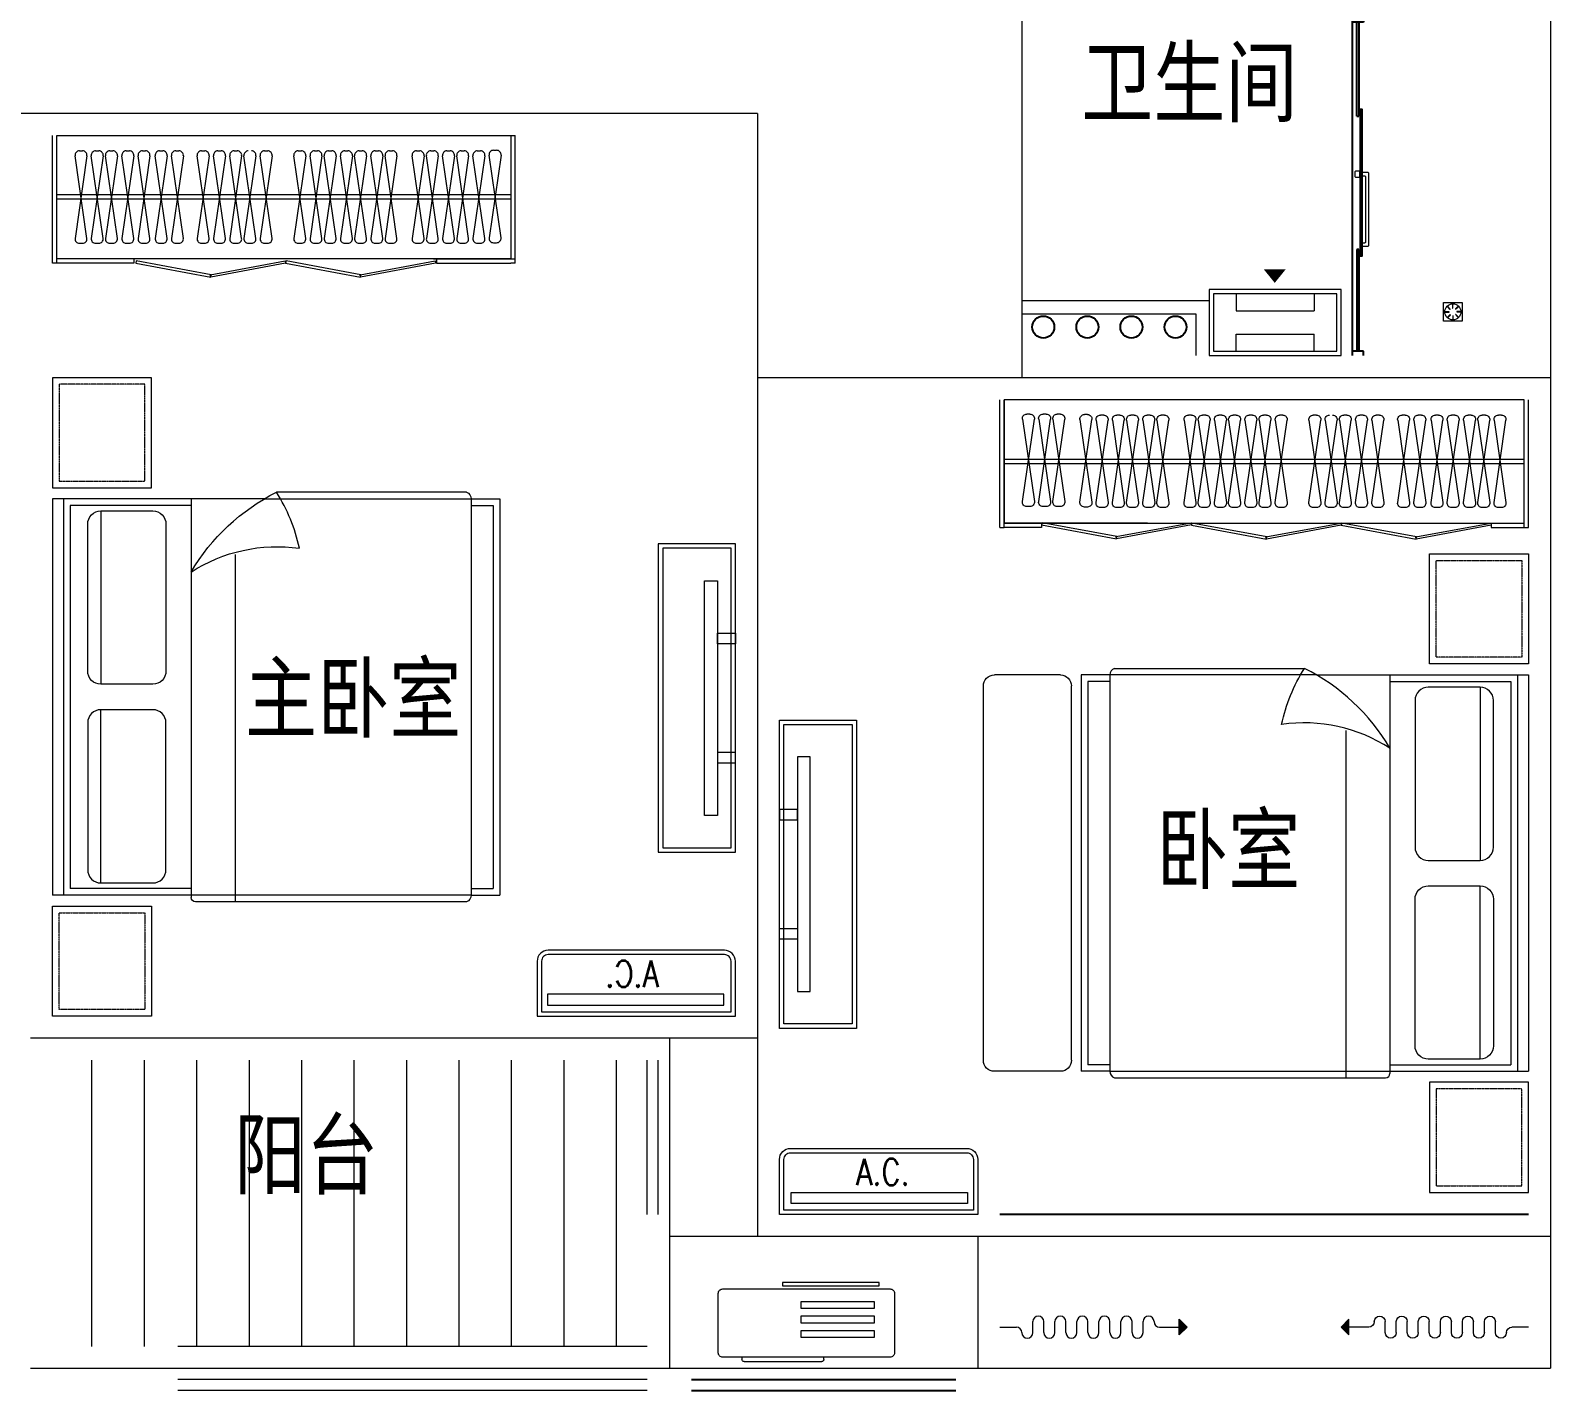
# Model space of a CAD drawing. Extents: x 5432254 to 5695744, y -448727 to -401527.
# Drawn here: x 5561456 to 5568356, y -426601 to -420424 of the extents above; entities that cross this region are included whole.
import ezdxf
from ezdxf.enums import TextEntityAlignment as Align

# ---------------------------------------------------------------- set-up
doc = ezdxf.new("R2010")
doc.units = 0
doc.linetypes.add('DASH', pattern=[0.35, 0.25, -0.1])
doc.linetypes.add('DOTE', pattern=[2.42, 2, -0.2, 0.02, -0.2])
doc.layers.get('0').update_dxf_attribs({"linetype": 'CONTINUOUS'})
for name, color, linetype, lineweight in [('Area', 200, 'CONTINUOUS', 9), ('DOTE', 251, 'DOTE', 0), ('PUB_HATCH', 8, 'CONTINUOUS', 9), ('WALL', 255, 'CONTINUOUS', 20), ('五金', 136, 'CONTINUOUS', 9), ('家具', 33, 'CONTINUOUS', 9), ('看线', 27, 'CONTINUOUS', 0), ('移动家具', 41, 'CONTINUOUS', 20)]:
    doc.layers.add(name, color=color, linetype=linetype, lineweight=lineweight)
for name, color, linetype in [('fd', 4, 'CONTINUOUS'), ('PUB_TEXT', 7, 'CONTINUOUS'), ('RAIL', 163, 'CONTINUOUS'), ('WINDOW', 4, 'CONTINUOUS'), ('建筑设备及配件', 6, 'CONTINUOUS')]:
    doc.layers.add(name, color=color, linetype=linetype)
doc.styles.add('DIM_FONT', font='SIMPLEX.shx', dxfattribs={"width": 0.8})
doc.styles.add('HZ', font='rs.shx', dxfattribs={"width": 0.8, "bigfont": 'hztxt.shx'})
doc.styles.add('黑体', font='SIMHEI.TTF', dxfattribs={"height": 10})

# ---------------------------------------------------------------- blocks, each defined once
blk = doc.blocks.new('A$C0032228E')
at = {"layer": 'fd'}
blk.add_lwpolyline([(302.1, 0, 100, 0, 0), (302.1, 62, 0, 0, 0)], format="xyseb", dxfattribs=at)
at = {"layer": '家具'}
for p, q in [((123.3, 372.3), (123.3, 295.3)), ((476.7, 372.3), (476.7, 295.3)), ((476.7, 295.3), (123.3, 295.3)), ((476.7, 189.3), (123.3, 189.3)), ((123.3, 112.3), (123.3, 189.3)), ((476.7, 112.3), (476.7, 189.3))]:
    blk.add_line(p, q, dxfattribs=at)
for points in [[(600, 392.3), (0, 392.3), (0, 92.3), (600, 92.3)], [(580, 372.3), (20, 372.3), (20, 112.3), (580, 112.3)]]:
    blk.add_lwpolyline(points, close=True, dxfattribs=at)
blk = doc.blocks.new('bed4')
at = {"layer": '移动家具'}
for p, q in [((1200566.4, -498997.4), (1200566.4, -498035.1)), ((1200566.4, -498035.1), (1202366.4, -498035.1)), ((1202366.4, -498664.2), (1202366.4, -498035.1)), ((1200566.4, -498085.1), (1202366.4, -498085.1)), ((1200596.4, -498115.1), (1202336.4, -498115.1)), ((1200596.4, -498664.2), (1200596.4, -498115.1)), ((1202336.4, -498664.2), (1202336.4, -498115.1)), ((1200621.8, -498255), (1201408.6, -498255)), ((1202310.9, -498255), (1201524.2, -498255)), ((1200566.4, -498664.2), (1202376.4, -498664.2)), ((1202396.4, -499915.1), (1202396.4, -498684.2)), ((1200819, -498864.6), (1202396.4, -498864.6)), ((1200536.4, -499915.1), (1200536.4, -499052.2)), ((1200566.4, -499935.1), (1202366.4, -499935.1)), ((1200566.4, -499935.1), (1200566.4, -500065.1)), ((1200596.4, -499935.1), (1200596.4, -500035.1)), ((1202336.4, -499935.1), (1202336.4, -500035.1)), ((1202366.4, -499935.1), (1202366.4, -500065.1)), ((1200596.4, -500035.1), (1202336.4, -500035.1)), ((1200566.4, -500065.1), (1202366.4, -500065.1))]:
    blk.add_line(p, q, dxfattribs=at)
at = {"layer": '移动家具', "linetype": 'DASH'}
for p, q in [((1202366.4, -499935.1), (1202366.4, -498664.2)), ((1200566.4, -498997.4), (1200566.4, -499935.1))]:
    blk.add_line(p, q, dxfattribs=at)
at = {"layer": '移动家具'}
for points in [[(1200016.4, -498485.1), (1200016.4, -498035.1), (1200516.4, -498035.1), (1200516.4, -498485.1), (1200016.4, -498485.1), (1200016.4, -498405.1)], [(1202916.4, -498485.1), (1202916.4, -498035.1), (1202416.4, -498035.1), (1202416.4, -498485.1), (1202916.4, -498485.1), (1202916.4, -498405.1)]]:
    blk.add_lwpolyline(points, dxfattribs=at)
at = {"layer": '移动家具', "color": 251, "linetype": 'DASH', "ltscale": 0.2}
for points in [[(1200046.4, -498455.1), (1200046.4, -498065.1), (1200486.4, -498065.1), (1200486.4, -498455.1)], [(1202886.4, -498455.1), (1202886.4, -498065.1), (1202446.4, -498065.1), (1202446.4, -498455.1)]]:
    blk.add_lwpolyline(points, close=True, dxfattribs=at)
at = {"layer": '移动家具'}
for points in [[(1200621.8, -498255), (1200621.8, -498490.4, 0.414214), (1200681.8, -498550.4), (1201348.6, -498550.4, 0.414214), (1201408.6, -498490.4), (1201408.6, -498255, 0.414214), (1201348.6, -498195), (1200681.8, -498195, 0.414214)], [(1202310.9, -498255), (1202310.9, -498490.4, -0.414214), (1202250.9, -498550.4), (1201584.2, -498550.4, -0.414214), (1201524.2, -498490.4), (1201524.2, -498255, -0.414214), (1201584.2, -498195), (1202250.9, -498195, -0.414214)]]:
    blk.add_lwpolyline(points, format="xyb", close=True, dxfattribs=at)
blk.add_lwpolyline([(1200899, -498664.2, 0.180302), (1200791, -499155.9, -0.088637), (1200536.5, -499052.2, 28871.271551)], format="xyb", dxfattribs=at)
for centre, radius, start, end in [((1201379.6, -499476.6), 944, 120.60747, 153.27731), ((1202376.4, -498684.2), 20, 0, 90), ((1200565.2, -499904.4), 30.7, 200.35664, 272.31522), ((1202367.6, -499904.4), 30.7, 267.68839, 339.69174)]:
    blk.add_arc(centre, radius, start, end, dxfattribs=at)
blk = doc.blocks.new('A$C18784298')
at = {"layer": '移动家具', "color": 251, "ltscale": 40}
for points in [[(0, 1066.3), (58.1, 1066.3), (58.1, 0), (0, 0)], [(58.1, 827.5), (140, 827.5), (140, 779.6), (58.1, 779.6)], [(58.1, 238.8), (140, 238.8), (140, 286.7), (58.1, 286.7)]]:
    blk.add_lwpolyline(points, close=True, dxfattribs=at)
blk = doc.blocks.new('ytjhgkj')
at = {"layer": '移动家具', "ltscale": 0.5}
blk.add_lwpolyline([(34949.4, 26115.8), (34599.4, 26115.8), (34599.4, 27515.8), (34949.4, 27515.8)], close=True, dxfattribs=at)
at = {"layer": '移动家具', "color": 251, "ltscale": 40}
blk.add_lwpolyline([(34929.4, 26135.8), (34619.4, 26135.8), (34619.4, 27495.8), (34929.4, 27495.8)], close=True, dxfattribs=at)
at = {"layer": '移动家具', "color": 251, "xscale": -1}
blk.add_blockref('A$C18784298', (34739.4, 26282.6), dxfattribs=at)
blk = doc.blocks.new('das d')
at = {"layer": '移动家具'}
for p, q in [((1303965.6, -553830.3), (1303965.6, -552130.3)), ((1304015.6, -552080.3), (1304315.6, -552080.3)), ((1304365.6, -553830.3), (1304365.6, -552130.3)), ((1304015.6, -553880.3), (1304315.6, -553880.3))]:
    blk.add_line(p, q, dxfattribs=at)
for centre, start, end in [((1304015.6, -552130.3), 90, 180), ((1304315.6, -552130.3), 0, 90), ((1304015.6, -553830.3), 180, 270), ((1304315.6, -553830.3), 270, 0)]:
    blk.add_arc(centre, 50, start, end, dxfattribs=at)
blk = doc.blocks.new('ee3232')
at = {"layer": 'PUB_HATCH'}
for p, q in [((-695537.4, -422397), (-695523.1, -422397)), ((-695463.8, -422397), (-695449.5, -422397)), ((-695399.4, -422397), (-695385.1, -422397)), ((-695325, -422397), (-695310.7, -422397)), ((-695251.5, -422397), (-695237.1, -422397)), ((-695173.6, -422397), (-695159.3, -422397)), ((-695100, -422397), (-695085.7, -422397)), ((-694983.2, -422397), (-694968.9, -422397)), ((-694908.8, -422397), (-694894.5, -422397)), ((-694835.2, -422397), (-694820.9, -422397)), ((-694697.2, -422397), (-694682.9, -422397)), ((-694544.4, -422397), (-694530.1, -422397)), ((-694470.8, -422397), (-694456.5, -422397)), ((-694406.4, -422397), (-694392.1, -422397)), ((-694332.8, -422397), (-694318.5, -422397)), ((-694268.4, -422397), (-694254.1, -422397)), ((-694194.8, -422397), (-694180.5, -422397)), ((-694130.4, -422397), (-694116.1, -422397)), ((-694007.4, -422397), (-693993.1, -422397)), ((-693943, -422397), (-693928.7, -422397)), ((-693869.4, -422397), (-693855.1, -422397)), ((-693805.1, -422397), (-693790.7, -422397)), ((-693731.5, -422397), (-693717.1, -422397)), ((-693623.9, -422417), (-693677.9, -422791.7)), ((-693623.9, -422791.7), (-693677.9, -422417)), ((-693658, -422394.4), (-693643.7, -422394.4)), ((-693500.8, -422414.9), (-693554.8, -422789.6)), ((-693500.8, -422789.6), (-693554.8, -422414.9)), ((-693534.9, -422392.2), (-693520.6, -422392.2)), ((-693436.4, -422414.9), (-693490.4, -422789.6)), ((-693436.4, -422789.6), (-693490.4, -422414.9)), ((-693470.5, -422392.2), (-693456.2, -422392.2)), ((-693362.8, -422414.9), (-693416.8, -422789.6)), ((-693362.8, -422789.6), (-693416.8, -422414.9)), ((-693397, -422392.2), (-693382.6, -422392.2)), ((-695503.3, -422419.6), (-695557.2, -422794.4)), ((-695503.3, -422794.4), (-695557.2, -422419.6)), ((-695429.7, -422419.6), (-695483.6, -422794.4)), ((-695429.7, -422794.4), (-695483.6, -422419.6)), ((-695365.3, -422419.6), (-695419.2, -422794.4)), ((-695365.3, -422794.4), (-695419.2, -422419.6)), ((-695290.9, -422419.6), (-695344.9, -422794.4)), ((-695290.9, -422794.4), (-695344.9, -422419.6)), ((-695217.3, -422419.6), (-695271.3, -422794.4)), ((-695217.3, -422794.4), (-695271.3, -422419.6)), ((-695139.4, -422419.6), (-695193.4, -422794.4)), ((-695139.4, -422794.4), (-695193.4, -422419.6)), ((-695065.9, -422419.6), (-695119.8, -422794.4)), ((-695065.9, -422794.4), (-695119.8, -422419.6)), ((-694949, -422419.6), (-695003, -422794.4)), ((-694949, -422794.4), (-695003, -422419.6)), ((-694874.7, -422419.6), (-694928.6, -422794.4)), ((-694874.7, -422794.4), (-694928.6, -422419.6)), ((-694801.1, -422419.6), (-694855, -422794.4)), ((-694801.1, -422794.4), (-694855, -422419.6)), ((-694736.7, -422419.6), (-694790.7, -422794.4)), ((-694736.7, -422794.4), (-694790.7, -422419.6)), ((-694663.1, -422419.6), (-694717.1, -422794.4)), ((-694663.1, -422794.4), (-694717.1, -422419.6)), ((-694510.2, -422419.6), (-694564.2, -422794.4)), ((-694510.2, -422794.4), (-694564.2, -422419.6)), ((-694436.7, -422419.6), (-694490.6, -422794.4)), ((-694436.7, -422794.4), (-694490.6, -422419.6)), ((-694372.3, -422419.6), (-694426.2, -422794.4)), ((-694372.3, -422794.4), (-694426.2, -422419.6)), ((-694298.7, -422419.6), (-694352.6, -422794.4)), ((-694298.7, -422794.4), (-694352.6, -422419.6)), ((-694234.3, -422419.6), (-694288.2, -422794.4)), ((-694234.3, -422794.4), (-694288.2, -422419.6)), ((-694160.7, -422419.6), (-694214.7, -422794.4)), ((-694160.7, -422794.4), (-694214.7, -422419.6)), ((-694096.3, -422419.6), (-694150.3, -422794.4)), ((-694096.3, -422794.4), (-694150.3, -422419.6)), ((-693973.3, -422419.6), (-694027.2, -422794.4)), ((-693973.3, -422794.4), (-694027.2, -422419.6)), ((-693908.9, -422419.6), (-693962.9, -422794.4)), ((-693908.9, -422794.4), (-693962.9, -422419.6)), ((-693835.3, -422419.6), (-693889.3, -422794.4)), ((-693835.3, -422794.4), (-693889.3, -422419.6)), ((-693770.9, -422419.6), (-693824.9, -422794.4)), ((-693770.9, -422794.4), (-693824.9, -422419.6)), ((-693697.3, -422419.6), (-693751.3, -422794.4)), ((-693697.3, -422794.4), (-693751.3, -422419.6)), ((-693280, -422597), (-695640, -422597)), ((-693280, -422617), (-695640, -422617)), ((-695537.4, -422817), (-695523.1, -422817)), ((-695463.8, -422817), (-695449.5, -422817)), ((-695399.4, -422817), (-695385.1, -422817)), ((-695325, -422817), (-695310.7, -422817)), ((-695251.5, -422817), (-695237.1, -422817)), ((-695173.6, -422817), (-695159.3, -422817)), ((-695100, -422817), (-695085.7, -422817)), ((-694983.2, -422817), (-694968.9, -422817)), ((-694908.8, -422817), (-694894.5, -422817)), ((-694835.2, -422817), (-694820.9, -422817)), ((-694770.8, -422817), (-694756.5, -422817)), ((-694697.2, -422817), (-694682.9, -422817)), ((-694544.4, -422817), (-694530.1, -422817)), ((-694470.8, -422817), (-694456.5, -422817)), ((-694406.4, -422817), (-694392.1, -422817)), ((-694332.8, -422817), (-694318.5, -422817)), ((-694268.4, -422817), (-694254.1, -422817)), ((-694194.8, -422817), (-694180.5, -422817)), ((-694130.4, -422817), (-694116.1, -422817)), ((-694007.4, -422817), (-693993.1, -422817)), ((-693943, -422817), (-693928.7, -422817)), ((-693869.4, -422817), (-693855.1, -422817)), ((-693805.1, -422817), (-693790.7, -422817)), ((-693731.5, -422817), (-693717.1, -422817)), ((-693658, -422814.4), (-693643.7, -422814.4)), ((-693534.9, -422812.2), (-693520.6, -422812.2)), ((-693470.5, -422812.2), (-693456.2, -422812.2)), ((-693397, -422812.2), (-693382.6, -422812.2))]:
    blk.add_line(p, q, dxfattribs=at)
for centre, start, end in [((-695537.4, -422417), 90, 187.59464), ((-695523.1, -422417), 352.40536, 90), ((-695463.8, -422417), 90, 187.59464), ((-695449.5, -422417), 352.40536, 90), ((-695399.4, -422417), 90, 187.59464), ((-695385.1, -422417), 352.40536, 90), ((-695325, -422417), 90, 187.59464), ((-695310.7, -422417), 352.40536, 90), ((-695251.5, -422417), 90, 187.59464), ((-695237.1, -422417), 352.40536, 90), ((-695173.6, -422417), 90, 187.59464), ((-695159.3, -422417), 352.40536, 90), ((-695100, -422417), 90, 187.59464), ((-695085.7, -422417), 352.40536, 90), ((-694983.2, -422417), 90, 187.59464), ((-694968.9, -422417), 352.40536, 90), ((-694908.8, -422417), 90, 187.59464), ((-694894.5, -422417), 352.40536, 90), ((-694835.2, -422417), 90, 187.59464), ((-694820.9, -422417), 352.40536, 90), ((-694770.8, -422417), 90, 187.59464), ((-694756.5, -422417), 352.40536, 90), ((-694697.2, -422417), 90, 187.59464), ((-694682.9, -422417), 352.40536, 90), ((-694544.4, -422417), 90, 187.59464), ((-694530.1, -422417), 352.40536, 90), ((-694470.8, -422417), 90, 187.59464), ((-694456.5, -422417), 352.40536, 90), ((-694406.4, -422417), 90, 187.59464), ((-694392.1, -422417), 352.40536, 90), ((-694332.8, -422417), 90, 187.59464), ((-694318.5, -422417), 352.40536, 90), ((-694268.4, -422417), 90, 187.59464), ((-694254.1, -422417), 352.40536, 90), ((-694194.8, -422417), 90, 187.59464), ((-694180.5, -422417), 352.40536, 90), ((-694130.4, -422417), 90, 187.59464), ((-694116.1, -422417), 352.40536, 90), ((-694007.4, -422417), 90, 187.59464), ((-693993.1, -422417), 352.40536, 90), ((-693943, -422417), 90, 187.59464), ((-693928.7, -422417), 352.40536, 90), ((-693869.4, -422417), 90, 187.59464), ((-693855.1, -422417), 352.40536, 90), ((-693805.1, -422417), 90, 187.59464), ((-693790.7, -422417), 352.40536, 90), ((-693731.5, -422417), 90, 187.59464), ((-693717.1, -422417), 352.40536, 90), ((-693658, -422414.4), 90, 187.59464), ((-693643.7, -422414.4), 352.40536, 90), ((-693534.9, -422412.2), 90, 187.59464), ((-693520.6, -422412.2), 352.40536, 90), ((-693470.5, -422412.2), 90, 187.59464), ((-693456.2, -422412.2), 352.40536, 90), ((-693397, -422412.2), 90, 187.59464), ((-693382.6, -422412.2), 352.40536, 90), ((-695537.4, -422797), 172.40536, 270), ((-695523.1, -422797), 270, 7.59464), ((-695463.8, -422797), 172.40536, 270), ((-695449.5, -422797), 270, 7.59464), ((-695399.4, -422797), 172.40536, 270), ((-695385.1, -422797), 270, 7.59464), ((-695325, -422797), 172.40536, 270), ((-695310.7, -422797), 270, 7.59464), ((-695251.5, -422797), 172.40536, 270), ((-695237.1, -422797), 270, 7.59464), ((-695173.6, -422797), 172.40536, 270), ((-695159.3, -422797), 270, 7.59464), ((-695100, -422797), 172.40536, 270), ((-695085.7, -422797), 270, 7.59464), ((-694983.2, -422797), 172.40536, 270), ((-694968.9, -422797), 270, 7.59464), ((-694908.8, -422797), 172.40536, 270), ((-694894.5, -422797), 270, 7.59464), ((-694835.2, -422797), 172.40536, 270), ((-694820.9, -422797), 270, 7.59464), ((-694770.8, -422797), 172.40536, 270), ((-694756.5, -422797), 270, 7.59464), ((-694697.2, -422797), 172.40536, 270), ((-694682.9, -422797), 270, 7.59464), ((-694544.4, -422797), 172.40536, 270), ((-694530.1, -422797), 270, 7.59464), ((-694470.8, -422797), 172.40536, 270), ((-694456.5, -422797), 270, 7.59464), ((-694406.4, -422797), 172.40536, 270), ((-694392.1, -422797), 270, 7.59464), ((-694332.8, -422797), 172.40536, 270), ((-694318.5, -422797), 270, 7.59464), ((-694268.4, -422797), 172.40536, 270), ((-694254.1, -422797), 270, 7.59464), ((-694194.8, -422797), 172.40536, 270), ((-694180.5, -422797), 270, 7.59464), ((-694130.4, -422797), 172.40536, 270), ((-694116.1, -422797), 270, 7.59464), ((-694007.4, -422797), 172.40536, 270), ((-693993.1, -422797), 270, 7.59464), ((-693943, -422797), 172.40536, 270), ((-693928.7, -422797), 270, 7.59464), ((-693869.4, -422797), 172.40536, 270), ((-693855.1, -422797), 270, 7.59464), ((-693805.1, -422797), 172.40536, 270), ((-693790.7, -422797), 270, 7.59464), ((-693731.5, -422797), 172.40536, 270), ((-693717.1, -422797), 270, 7.59464), ((-693658, -422794.4), 172.40536, 270), ((-693643.7, -422794.4), 270, 7.59464), ((-693534.9, -422792.2), 172.40536, 270), ((-693520.6, -422792.2), 270, 7.59464), ((-693470.5, -422792.2), 172.40536, 270), ((-693456.2, -422792.2), 270, 7.59464), ((-693397, -422792.2), 172.40536, 270), ((-693382.6, -422792.2), 270, 7.59464)]:
    blk.add_arc(centre, 20, start, end, dxfattribs=at)
at = {"layer": '家具'}
for p, q in [((-695660, -422907), (-695660, -422327)), ((-695640, -422907), (-695640, -422327)), ((-693280, -422907), (-693280, -422327)), ((-693260, -422907), (-693260, -422327)), ((-695290, -422887), (-695640, -422887)), ((-695490, -422886.8), (-695490, -422906.8)), ((-693930, -422887), (-693280, -422887)), ((-693449.7, -422887), (-693449.7, -422907)), ((-695640, -422907), (-695660, -422907)), ((-695490, -422907), (-695640, -422907)), ((-693449.7, -422907), (-693280, -422907)), ((-693260, -422907), (-693280, -422907))]:
    blk.add_line(p, q, dxfattribs=at)
for points in [[(-693280, -422887), (-695640, -422887), (-695640, -422327), (-693280, -422327)], [(-695490, -422896.8), (-695150, -422959.9), (-695148.2, -422950.1), (-695488.2, -422887)], [(-694810, -422896.8), (-695150, -422959.9), (-695151.8, -422950.1), (-694811.8, -422887)], [(-694810, -422896.8), (-694470, -422959.9), (-694468.2, -422950.1), (-694808.2, -422887)], [(-694130, -422896.8), (-694470, -422959.9), (-694471.8, -422950.1), (-694131.8, -422887)], [(-694129.7, -422895.7), (-693789.7, -422958.8), (-693787.9, -422949), (-694127.9, -422885.9)], [(-693449.7, -422895.7), (-693789.7, -422958.8), (-693791.6, -422949), (-693451.6, -422885.9)]]:
    blk.add_lwpolyline(points, close=True, dxfattribs=at)
at = {"layer": 'PUB_HATCH', "style": 'DIM_FONT', "width": 0.7, "flags": 9}
for tag in ['YSIZE', 'XSIZE']:
    blk.add_attdef(tag, (-695531.6, -422622), '', height=0.5, dxfattribs=at)
blk = doc.blocks.new('A$C50400A6F')
at = {"layer": '家具'}
blk.add_hatch(color=256, dxfattribs=at).paths.add_polyline_path([(814.6, 14.6), (814.6, 85.4), (850, 50)])
for p, q in [((150, 25), (150, 75)), ((200, 25), (200, 75)), ((250, 25), (250, 75)), ((300, 25), (300, 75)), ((350, 25), (350, 75)), ((400, 25), (400, 75)), ((450, 25), (450, 75)), ((500, 25), (500, 75)), ((550, 25), (550, 75)), ((600, 25), (600, 75)), ((650, 25), (650, 75)), ((700, 75), (700, 75)), ((850, 50), (814.6, 85.4)), ((814.6, 14.6), (814.6, 85.4)), ((0, 50), (75, 50)), ((100, 25), (100, 25)), ((725, 50), (814.6, 50)), ((850, 50), (814.6, 14.6))]:
    blk.add_line(p, q, dxfattribs=at)
for centre, start, end in [((175, 75), 0, 180), ((275, 75), 0, 180), ((375, 75), 0, 180), ((475, 75), 0, 180), ((575, 75), 0, 180), ((675, 75), 0, 180), ((725, 75), 180, 270), ((75, 25), 0, 90), ((125, 25), 180, 0), ((225, 25), 180, 0), ((325, 25), 180, 0), ((425, 25), 180, 0), ((525, 25), 180, 0), ((625, 25), 180, 0)]:
    blk.add_arc(centre, 25, start, end, dxfattribs=at)
blk = doc.blocks.new('A$C4EB5717C')
at = {"layer": '家具', "color": 8}
for p, q in [((520.3, 110), (520.3, 120)), ((883.1, 100), (530.3, 100)), ((893.1, 120), (893.1, 110))]:
    blk.add_line(p, q, dxfattribs=at)
at = {"layer": '家具'}
blk.add_lwpolyline([(220, 120), (980, 120, 0.414214), (1000, 140), (1000, 410, 0.414214), (980, 430), (220, 430, 0.414214), (200, 410), (200, 140, 0.414214)], format="xyb", close=True, dxfattribs=at)
at = {"layer": '家具', "color": 8}
for points in [[(269.2, 459.1), (709, 459.1), (709, 444), (269.2, 444)], [(290.4, 371.5), (625.9, 371.5), (625.9, 342.6), (290.4, 342.6)], [(290.4, 305.7), (625.9, 305.7), (625.9, 276.8), (290.4, 276.8)], [(290.4, 239.9), (625.9, 239.9), (625.9, 211), (290.4, 211)]]:
    blk.add_lwpolyline(points, close=True, dxfattribs=at)
for centre, start, end in [((530.3, 110), 180, 270), ((883.1, 110), 270, 0)]:
    blk.add_arc(centre, 10, start, end, dxfattribs=at)
blk = doc.blocks.new('A$C2D724C6D')
at = {"layer": '移动家具', "ltscale": 0.5}
blk.add_lwpolyline([(50, 300), (850, 300, -0.414214), (900, 250), (900, 0), (0, 0), (0, 250, -0.414214)], format="xyb", close=True, dxfattribs=at)
at = {"layer": '移动家具', "color": 251, "ltscale": 40}
blk.add_lwpolyline([(50, 280), (850, 280, -0.414214), (880, 250), (880, 20), (20, 20), (20, 250, -0.414214)], format="xyb", close=True, dxfattribs=at)
blk.add_lwpolyline([(52.9, 49.9), (52.9, 99.9), (852.9, 99.9), (852.9, 49.9)], close=True, dxfattribs=at)
at = {"layer": '移动家具', "color": 251, "ltscale": 40, "style": 'HZ', "width": 0.8}
blk.add_text('A.C.', height=120, rotation=0.00001, dxfattribs=at).set_placement((347.6, 132.7))
blk = doc.blocks.new('eee3222')
at = {"layer": 'PUB_HATCH'}
for p, q in [((-1217332.2, -410403.1), (-1217386.2, -410777.8)), ((-1217332.2, -410777.8), (-1217386.2, -410403.1)), ((-1217366.4, -410380.4), (-1217352.1, -410380.4)), ((-1217258.7, -410403.1), (-1217312.6, -410777.8)), ((-1217258.7, -410777.8), (-1217312.6, -410403.1)), ((-1217292.8, -410380.4), (-1217278.5, -410380.4)), ((-1217194.3, -410403.1), (-1217248.2, -410777.8)), ((-1217194.3, -410777.8), (-1217248.2, -410403.1)), ((-1217228.4, -410380.4), (-1217214.1, -410380.4)), ((-1217119.9, -410403.1), (-1217173.9, -410777.8)), ((-1217119.9, -410777.8), (-1217173.9, -410403.1)), ((-1217154, -410380.4), (-1217139.7, -410380.4)), ((-1217046.3, -410403.1), (-1217100.3, -410777.8)), ((-1217046.3, -410777.8), (-1217100.3, -410403.1)), ((-1217080.4, -410380.4), (-1217066.1, -410380.4)), ((-1216968.4, -410403.1), (-1217022.4, -410777.8)), ((-1216968.4, -410777.8), (-1217022.4, -410403.1)), ((-1217002.6, -410380.4), (-1216988.3, -410380.4)), ((-1216894.8, -410403.1), (-1216948.8, -410777.8)), ((-1216894.8, -410777.8), (-1216948.8, -410403.1)), ((-1216929, -410380.4), (-1216914.7, -410380.4)), ((-1216778, -410403.1), (-1216832, -410777.8)), ((-1216778, -410777.8), (-1216832, -410403.1)), ((-1216812.2, -410380.4), (-1216797.8, -410380.4)), ((-1216703.7, -410403.1), (-1216757.6, -410777.8)), ((-1216703.7, -410777.8), (-1216757.6, -410403.1)), ((-1216737.8, -410380.4), (-1216723.5, -410380.4)), ((-1216630.1, -410403.1), (-1216684, -410777.8)), ((-1216630.1, -410777.8), (-1216684, -410403.1)), ((-1216664.2, -410380.4), (-1216649.9, -410380.4)), ((-1216565.7, -410403.1), (-1216619.6, -410777.8)), ((-1216565.7, -410777.8), (-1216619.6, -410403.1)), ((-1216492.1, -410403.1), (-1216546, -410777.8)), ((-1216492.1, -410777.8), (-1216546, -410403.1)), ((-1216526.2, -410380.4), (-1216511.9, -410380.4)), ((-1216339.2, -410403.1), (-1216393.2, -410777.8)), ((-1216339.2, -410777.8), (-1216393.2, -410403.1)), ((-1216373.4, -410380.4), (-1216359.1, -410380.4)), ((-1216265.6, -410403.1), (-1216319.6, -410777.8)), ((-1216265.6, -410777.8), (-1216319.6, -410403.1)), ((-1216299.8, -410380.4), (-1216285.5, -410380.4)), ((-1216201.3, -410403.1), (-1216255.2, -410777.8)), ((-1216201.3, -410777.8), (-1216255.2, -410403.1)), ((-1216235.4, -410380.4), (-1216221.1, -410380.4)), ((-1216127.7, -410403.1), (-1216181.6, -410777.8)), ((-1216127.7, -410777.8), (-1216181.6, -410403.1)), ((-1216161.8, -410380.4), (-1216147.5, -410380.4)), ((-1216063.3, -410403.1), (-1216117.2, -410777.8)), ((-1216063.3, -410777.8), (-1216117.2, -410403.1)), ((-1216097.4, -410380.4), (-1216083.1, -410380.4)), ((-1215989.7, -410403.1), (-1216043.6, -410777.8)), ((-1215989.7, -410777.8), (-1216043.6, -410403.1)), ((-1216023.8, -410380.4), (-1216009.5, -410380.4)), ((-1215925.3, -410403.1), (-1215979.2, -410777.8)), ((-1215925.3, -410777.8), (-1215979.2, -410403.1)), ((-1215959.4, -410380.4), (-1215945.1, -410380.4)), ((-1215802.3, -410403.1), (-1215856.2, -410777.8)), ((-1215802.3, -410777.8), (-1215856.2, -410403.1)), ((-1215836.4, -410380.4), (-1215822.1, -410380.4)), ((-1215737.9, -410403.1), (-1215791.8, -410777.8)), ((-1215737.9, -410777.8), (-1215791.8, -410403.1)), ((-1215772, -410380.4), (-1215757.7, -410380.4)), ((-1215664.3, -410403.1), (-1215718.3, -410777.8)), ((-1215664.3, -410777.8), (-1215718.3, -410403.1)), ((-1215698.4, -410380.4), (-1215684.1, -410380.4)), ((-1215599.9, -410403.1), (-1215653.9, -410777.8)), ((-1215599.9, -410777.8), (-1215653.9, -410403.1)), ((-1215634, -410380.4), (-1215619.7, -410380.4)), ((-1215526.3, -410403.1), (-1215580.3, -410777.8)), ((-1215526.3, -410777.8), (-1215580.3, -410403.1)), ((-1215560.4, -410380.4), (-1215546.1, -410380.4)), ((-1215452.9, -410400.4), (-1215506.9, -410775.2)), ((-1215452.9, -410775.2), (-1215506.9, -410400.4)), ((-1215487, -410377.8), (-1215472.7, -410377.8)), ((-1215409, -410580.4), (-1217469, -410580.4)), ((-1215409, -410600.4), (-1217469, -410600.4)), ((-1217366.4, -410800.4), (-1217352.1, -410800.4)), ((-1217292.8, -410800.4), (-1217278.5, -410800.4)), ((-1217228.4, -410800.4), (-1217214.1, -410800.4)), ((-1217154, -410800.4), (-1217139.7, -410800.4)), ((-1217080.4, -410800.4), (-1217066.1, -410800.4)), ((-1217002.6, -410800.4), (-1216988.3, -410800.4)), ((-1216929, -410800.4), (-1216914.7, -410800.4)), ((-1216812.2, -410800.4), (-1216797.8, -410800.4)), ((-1216737.8, -410800.4), (-1216723.5, -410800.4)), ((-1216664.2, -410800.4), (-1216649.9, -410800.4)), ((-1216599.8, -410800.4), (-1216585.5, -410800.4)), ((-1216526.2, -410800.4), (-1216511.9, -410800.4)), ((-1216373.4, -410800.4), (-1216359.1, -410800.4)), ((-1216299.8, -410800.4), (-1216285.5, -410800.4)), ((-1216235.4, -410800.4), (-1216221.1, -410800.4)), ((-1216161.8, -410800.4), (-1216147.5, -410800.4)), ((-1216097.4, -410800.4), (-1216083.1, -410800.4)), ((-1216023.8, -410800.4), (-1216009.5, -410800.4)), ((-1215959.4, -410800.4), (-1215945.1, -410800.4)), ((-1215836.4, -410800.4), (-1215822.1, -410800.4)), ((-1215772, -410800.4), (-1215757.7, -410800.4)), ((-1215698.4, -410800.4), (-1215684.1, -410800.4)), ((-1215634, -410800.4), (-1215619.7, -410800.4)), ((-1215560.4, -410800.4), (-1215546.1, -410800.4)), ((-1215487, -410797.8), (-1215472.7, -410797.8))]:
    blk.add_line(p, q, dxfattribs=at)
for centre, start, end in [((-1217366.4, -410400.4), 90, 187.59464), ((-1217352.1, -410400.4), 352.40536, 90), ((-1217292.8, -410400.4), 90, 187.59464), ((-1217278.5, -410400.4), 352.40536, 90), ((-1217228.4, -410400.4), 90, 187.59464), ((-1217214.1, -410400.4), 352.40536, 90), ((-1217154, -410400.4), 90, 187.59464), ((-1217139.7, -410400.4), 352.40536, 90), ((-1217080.4, -410400.4), 90, 187.59464), ((-1217066.1, -410400.4), 352.40536, 90), ((-1217002.6, -410400.4), 90, 187.59464), ((-1216988.3, -410400.4), 352.40536, 90), ((-1216929, -410400.4), 90, 187.59464), ((-1216914.7, -410400.4), 352.40536, 90), ((-1216812.2, -410400.4), 90, 187.59464), ((-1216797.8, -410400.4), 352.40536, 90), ((-1216737.8, -410400.4), 90, 187.59464), ((-1216723.5, -410400.4), 352.40536, 90), ((-1216664.2, -410400.4), 90, 187.59464), ((-1216649.9, -410400.4), 352.40536, 90), ((-1216599.8, -410400.4), 90, 187.59464), ((-1216585.5, -410400.4), 352.40536, 90), ((-1216526.2, -410400.4), 90, 187.59464), ((-1216511.9, -410400.4), 352.40536, 90), ((-1216373.4, -410400.4), 90, 187.59464), ((-1216359.1, -410400.4), 352.40536, 90), ((-1216299.8, -410400.4), 90, 187.59464), ((-1216285.5, -410400.4), 352.40536, 90), ((-1216235.4, -410400.4), 90, 187.59464), ((-1216221.1, -410400.4), 352.40536, 90), ((-1216161.8, -410400.4), 90, 187.59464), ((-1216147.5, -410400.4), 352.40536, 90), ((-1216097.4, -410400.4), 90, 187.59464), ((-1216083.1, -410400.4), 352.40536, 90), ((-1216023.8, -410400.4), 90, 187.59464), ((-1216009.5, -410400.4), 352.40536, 90), ((-1215959.4, -410400.4), 90, 187.59464), ((-1215945.1, -410400.4), 352.40536, 90), ((-1215836.4, -410400.4), 90, 187.59464), ((-1215822.1, -410400.4), 352.40536, 90), ((-1215772, -410400.4), 90, 187.59464), ((-1215757.7, -410400.4), 352.40536, 90), ((-1215698.4, -410400.4), 90, 187.59464), ((-1215684.1, -410400.4), 352.40536, 90), ((-1215634, -410400.4), 90, 187.59464), ((-1215619.7, -410400.4), 352.40536, 90), ((-1215560.4, -410400.4), 90, 187.59464), ((-1215546.1, -410400.4), 352.40536, 90), ((-1215487, -410397.8), 90, 187.59464), ((-1215472.7, -410397.8), 352.40536, 90), ((-1217366.4, -410780.4), 172.40536, 270), ((-1217352.1, -410780.4), 270, 7.59464), ((-1217292.8, -410780.4), 172.40536, 270), ((-1217278.5, -410780.4), 270, 7.59464), ((-1217228.4, -410780.4), 172.40536, 270), ((-1217214.1, -410780.4), 270, 7.59464), ((-1217154, -410780.4), 172.40536, 270), ((-1217139.7, -410780.4), 270, 7.59464), ((-1217080.4, -410780.4), 172.40536, 270), ((-1217066.1, -410780.4), 270, 7.59464), ((-1217002.6, -410780.4), 172.40536, 270), ((-1216988.3, -410780.4), 270, 7.59464), ((-1216929, -410780.4), 172.40536, 270), ((-1216914.7, -410780.4), 270, 7.59464), ((-1216812.2, -410780.4), 172.40536, 270), ((-1216797.8, -410780.4), 270, 7.59464), ((-1216737.8, -410780.4), 172.40536, 270), ((-1216723.5, -410780.4), 270, 7.59464), ((-1216664.2, -410780.4), 172.40536, 270), ((-1216649.9, -410780.4), 270, 7.59464), ((-1216599.8, -410780.4), 172.40536, 270), ((-1216585.5, -410780.4), 270, 7.59464), ((-1216526.2, -410780.4), 172.40536, 270), ((-1216511.9, -410780.4), 270, 7.59464), ((-1216373.4, -410780.4), 172.40536, 270), ((-1216359.1, -410780.4), 270, 7.59464), ((-1216299.8, -410780.4), 172.40536, 270), ((-1216285.5, -410780.4), 270, 7.59464), ((-1216235.4, -410780.4), 172.40536, 270), ((-1216221.1, -410780.4), 270, 7.59464), ((-1216161.8, -410780.4), 172.40536, 270), ((-1216147.5, -410780.4), 270, 7.59464), ((-1216097.4, -410780.4), 172.40536, 270), ((-1216083.1, -410780.4), 270, 7.59464), ((-1216023.8, -410780.4), 172.40536, 270), ((-1216009.5, -410780.4), 270, 7.59464), ((-1215959.4, -410780.4), 172.40536, 270), ((-1215945.1, -410780.4), 270, 7.59464), ((-1215836.4, -410780.4), 172.40536, 270), ((-1215822.1, -410780.4), 270, 7.59464), ((-1215772, -410780.4), 172.40536, 270), ((-1215757.7, -410780.4), 270, 7.59464), ((-1215698.4, -410780.4), 172.40536, 270), ((-1215684.1, -410780.4), 270, 7.59464), ((-1215634, -410780.4), 172.40536, 270), ((-1215619.7, -410780.4), 270, 7.59464), ((-1215560.4, -410780.4), 172.40536, 270), ((-1215546.1, -410780.4), 270, 7.59464), ((-1215487, -410777.8), 172.40536, 270), ((-1215472.7, -410777.8), 270, 7.59464)]:
    blk.add_arc(centre, 20, start, end, dxfattribs=at)
at = {"layer": '家具'}
for p, q in [((-1217489, -410890.4), (-1217489, -410310.4)), ((-1217469, -410890.4), (-1217469, -410310.4)), ((-1215389, -410890.4), (-1215389, -410310.4)), ((-1217469, -410890.4), (-1217489, -410890.4)), ((-1217119, -410870.4), (-1217469, -410870.4)), ((-1217119, -410890.6), (-1217469, -410890.4)), ((-1217119, -410870.4), (-1217119, -410890.4)), ((-1215759, -410870.4), (-1215389, -410870.4)), ((-1215745.5, -410870.4), (-1215745.5, -410890.4)), ((-1215745.5, -410890.4), (-1215409, -410890.4)), ((-1215389, -410890.4), (-1215409, -410890.4))]:
    blk.add_line(p, q, dxfattribs=at)
blk.add_lwpolyline([(-1215409, -410310.4), (-1215409, -410870.4), (-1217469, -410870.4), (-1217469, -410310.4), (-1215389, -410310.4)], dxfattribs=at)
for points in [[(-1217110.5, -410890.3), (-1216770.5, -410953.4), (-1216768.6, -410943.6), (-1217108.6, -410880.5)], [(-1216430.5, -410890.3), (-1216770.5, -410953.4), (-1216772.3, -410943.6), (-1216432.3, -410880.5)], [(-1216430.5, -410890.3), (-1216090.5, -410953.4), (-1216088.6, -410943.6), (-1216428.6, -410880.5)], [(-1215750.5, -410890.3), (-1216090.5, -410953.4), (-1216092.3, -410943.6), (-1215752.3, -410880.5)]]:
    blk.add_lwpolyline(points, close=True, dxfattribs=at)
at = {"layer": 'PUB_HATCH', "style": 'DIM_FONT', "width": 0.7, "flags": 9}
for tag in ['YSIZE', 'XSIZE']:
    blk.add_attdef(tag, (-1217360.6, -410605.4), '', height=0.5, dxfattribs=at)
blk = doc.blocks.new('A$C6EA5130D')
at = {"layer": '五金', "lineweight": -3}
for p, q in [((84.5, 353.4), (84.5, 30)), ((94.5, 30), (94.5, 353.4)), ((290.5, 38.3), (290.5, 113.1)), ((320.5, 38.3), (320.5, 113.1)), ((68, 25), (68, 15)), ((111, 25), (111, 15)), ((320.5, 60.3), (290.5, 60.3))]:
    blk.add_line(p, q, dxfattribs=at)
at = {"layer": '五金', "color": 8}
for p, q in [((74.5, 22), (74.5, 15)), ((104.5, 25), (104.5, 15))]:
    blk.add_line(p, q, dxfattribs=at)
at = {"layer": '五金', "lineweight": -3}
for points in [[(74.5, 25), (61.5, 25), (61.5, 70), (84.5, 70)], [(94.5, 70), (117.5, 70), (117.5, 25), (104.5, 25)], [(174.5, 0), (4.5, 0), (4.5, 10), (34.3, 15), (79.5, 15)], [(61.5, 45.5), (51.5, 45.5), (51.5, 49.5), (61.5, 49.5)], [(99.5, 15), (144.8, 15), (174.5, 10), (174.5, 0)], [(117.5, 49.5), (127.5, 49.5), (127.5, 45.5), (117.5, 45.5)], [(293.8, 28.9), (293.8, 0), (317.2, 0), (317.2, 28.9)]]:
    blk.add_lwpolyline(points, dxfattribs=at)
for points in [[(58.5, 0), (58.5, 10), (120.5, 10), (120.5, 0)], [(260.5, 0), (260.5, 10), (204.5, 10), (204.5, 0)]]:
    blk.add_lwpolyline(points, close=True, dxfattribs=at)
at = {"layer": '五金', "color": 8}
for points in [[(79.5, 22), (74.5, 22), (74.5, 50), (84.5, 50)], [(94.5, 50), (104.5, 50), (104.5, 22), (99.5, 22)]]:
    blk.add_lwpolyline(points, dxfattribs=at)
blk.add_lwpolyline([(79.5, 10), (79.5, 30), (99.5, 30), (99.5, 10)], close=True, dxfattribs=at)
at = {"layer": '五金', "lineweight": -3}
blk.add_circle((89.5, 353.4), 89.5, dxfattribs=at)
at = {"layer": '五金', "color": 8}
for centre, radius in [((89.5, 353.4), 5), ((305.5, 87.3), 15), ((305.5, 38.3), 15)]:
    blk.add_circle(centre, radius, dxfattribs=at)
for centre, radius, start, end in [((89.5, 353.4), 35, 278.21321, 261.78679), ((89.5, 353.4), 9, 303.74899, 236.25101), ((305.5, 87.3), 17, 331.92751, 208.07249), ((305.5, 38.3), 17, 151.92751, 226.66408), ((305.5, 38.3), 17, 313.33592, 28.07249)]:
    blk.add_arc(centre, radius, start, end, dxfattribs=at)
at = {"layer": '五金', "lineweight": -3}
for centre, start, end in [((273.9, 107.2), 19.67326, 73.58193), ((337.1, 107.2), 106.41807, 160.32674)]:
    blk.add_arc(centre, 17.7, start, end, dxfattribs=at)
at = {"layer": '五金', "lineweight": -3, "extrusion": (0, 0, -1)}
for centre, major_axis, ratio, start_param, end_param in [((305.5, 135.8), (33.6, 0), 0.612909, 2.761972, 6.662806), ((305.5, 126.3), (-31.4, 0), 0.47884, -1.072899, 4.214492)]:
    blk.add_ellipse(centre, major_axis=major_axis, ratio=ratio, start_param=start_param, end_param=end_param, dxfattribs=at)
blk = doc.blocks.new('A$C56722DB7')
at = {"layer": '五金'}
blk.add_lwpolyline([(85.8, 85.8), (85.8, 0), (0, 0), (0, 85.8)], close=True, dxfattribs=at)
at = {"layer": '五金', "color": 8}
for points in [[(43.3, 75.9), (41.6, 75.9), (41.6, 60.3), (43.3, 60.3)], [(9.9, 43.3), (9.9, 41.6), (25.5, 41.6), (25.5, 43.3)], [(19.8, 66.5), (18.7, 65.3), (29.7, 54.3), (30.9, 55.5)], [(19.3, 19.8), (20.5, 18.7), (31.5, 29.7), (30.3, 30.9)], [(42.5, 9.9), (44.2, 9.9), (44.2, 25.5), (42.5, 25.5)], [(66.5, 66), (65.3, 67.2), (54.3, 56.1), (55.5, 55)], [(66, 19.3), (67.2, 20.5), (56.1, 31.5), (55, 30.3)], [(75.9, 42.5), (75.9, 44.2), (60.3, 44.2), (60.3, 42.5)]]:
    blk.add_lwpolyline(points, close=True, dxfattribs=at)
blk.add_circle((42.9, 42.9), 36.6, dxfattribs=at)
blk = doc.blocks.new('ff3w')
at = {"layer": 'WINDOW'}
for p, q in [((-1261572.4, -424414.4), (-1261572.4, -426614.4)), ((-1261522.4, -424414.4), (-1261522.4, -425099.5)), ((-1261522.4, -425099.5), (-1261572.4, -425099.5)), ((-1261552.4, -425526.5), (-1261552.4, -425099.5)), ((-1261542.4, -425099.5), (-1261542.4, -425526.5)), ((-1261552.4, -425526.5), (-1261542.4, -425526.5)), ((-1261542.4, -426131.8), (-1261552.4, -426131.8)), ((-1261552.4, -426131.8), (-1261552.4, -426594.4)), ((-1261542.4, -426131.8), (-1261542.4, -426594.4)), ((-1261522.4, -426594.4), (-1261572.4, -426594.4)), ((-1261522.4, -426614.4), (-1261522.4, -426594.4))]:
    blk.add_line(p, q, dxfattribs=at)
blk.add_lwpolyline([(-1261537.4, -425496.5), (-1261537.4, -426161.8), (-1261527.4, -426161.8), (-1261527.4, -425496.5)], close=True, dxfattribs=at)
at = {"layer": '看线'}
blk.add_lwpolyline([(-1261539.4, -425775.5), (-1261539.4, -425805.5), (-1261554.4, -425805.5, -0.414214), (-1261559.4, -425800.5), (-1261559.4, -425780.5, -0.414214), (-1261554.4, -425775.5)], format="xyb", close=True, dxfattribs=at)
blk.add_lwpolyline([(-1261527.4, -425798), (-1261517.4, -425798, -0.414214), (-1261512.4, -425803), (-1261512.4, -426098, -0.414214), (-1261517.4, -426103), (-1261527.4, -426103), (-1261527.4, -426118), (-1261502.4, -426118, 0.414214), (-1261497.4, -426113), (-1261497.4, -425788, 0.414214), (-1261502.4, -425783), (-1261527.4, -425783), (-1261527.4, -425798)], format="xyb", dxfattribs=at)
at = {"layer": '五金', "extrusion": (0, 0, -1), "zscale": -1, "rotation": 179.9999999733196}
blk.add_blockref('A$C6EA5130D', (1261301.2, -424414.4), dxfattribs=at)
at = {"layer": '五金', "rotation": 180}
blk.add_blockref('A$C56722DB7', (-1261073.1, -426372.7), dxfattribs=at)

msp = doc.modelspace()

# ---------------------------------------------------------------- hatches: boundary and pattern name
at = {"layer": 'PUB_HATCH'}
h = msp.add_hatch(dxfattribs=at)
h.set_pattern_fill('LINE', color=256, scale=250, angle=90, style=0)
h.set_pattern_definition([(90, (6288492.98, 2900.34), (-238.125, 1e-14), [])])
h.paths.add_polyline_path([(5564256.3, -425801.2), (5564256.3, -425101.2), (5561556.3, -425101.2), (5561556.3, -426401.2), (5562125.8, -426401.2), (5564256.3, -426401.2)])
h.paths.add_polyline_path([(5562262.6, -425816.9), (5563152.6, -425816.9), (5563152.6, -425229.6), (5562262.6, -425229.6)], flags=24)

# ---------------------------------------------------------------- linework, layer by layer
at = {"layer": 'DOTE'}
for p, q in [((5568356.3, -411747.7), (5568356.3, -426501.2)), ((5565956.3, -419601.2), (5565956.3, -422001.2)), ((5565956.3, -419601.2), (5565956.3, -421701.2)), ((5564756.3, -420801.2), (5558156.3, -420801.2)), ((5564756.3, -420801.2), (5564756.3, -425901.2)), ((5568356.3, -422001.2), (5564756.3, -422001.2)), ((5564356.3, -425001.2), (5564356.3, -426501.2)), ((5568356.3, -425901.2), (5564356.3, -425901.2)), ((5565756.3, -425901.2), (5565756.3, -426501.2)), ((5568356.3, -426501.2), (5561456.3, -426501.2))]:
    msp.add_line(p, q, dxfattribs=at)
at = {"layer": 'DOTE', "linetype": 'DOTE'}
for p, q in [((5564756.3, -425001.2), (5561456.3, -425001.2)), ((5568356.3, -426501.2), (5561456.3, -426501.2))]:
    msp.add_line(p, q, dxfattribs=at)
at = {"layer": 'RAIL'}
for p, q in [((5564456.3, -426551.2), (5565656.3, -426551.2)), ((5564456.3, -426601.2), (5565656.3, -426601.2))]:
    msp.add_line(p, q, dxfattribs=at)
at = {"layer": 'WALL'}
for p, q in [((5565956.3, -421651.2), (5566806.3, -421651.2)), ((5566806.3, -421651.2), (5566806.3, -421901.2)), ((5565956.3, -421711.2), (5566746.3, -421711.2)), ((5566746.3, -421711.2), (5566746.3, -421901.2))]:
    msp.add_line(p, q, dxfattribs=at)
at = {"layer": 'WINDOW'}
msp.add_line((5568256.3, -425801.2), (5565856.3, -425801.2), dxfattribs=at)
at = {"layer": '建筑设备及配件', "color": 8}
for centre in [(5566053.7, -421771.2), (5566253.7, -421771.2), (5566453.7, -421771.2), (5566653.7, -421771.2)]:
    msp.add_circle(centre, 50, dxfattribs=at)
at = {"layer": '看线'}
for p, q in [((5564256.3, -425801.2), (5564256.3, -425101.2)), ((5564306.3, -425801.2), (5564306.3, -425101.2)), ((5564256.3, -426401.2), (5562125.8, -426401.2)), ((5564256.3, -426501.2), (5562125.8, -426501.2)), ((5564256.3, -426551.2), (5562125.8, -426551.2)), ((5564256.3, -426601.2), (5562125.8, -426601.2))]:
    msp.add_line(p, q, dxfattribs=at)

# ---------------------------------------------------------------- block references
at = {"color": 2}
msp.add_blockref('ff3w', (6829028.7, 4713.3), dxfattribs=at)
at = {"rotation": 180.0000000533608}
msp.add_blockref('A$C0032228E', (5567406.3, -421508.8), dxfattribs=at)
at = {"layer": 'Area', "color": 2, "xscale": -1}
msp.add_blockref('ee3232', (4872596.3, 225.8), dxfattribs=at)
at = {"layer": 'DOTE', "color": 2}
msp.add_blockref('eee3222', (6779045.2, -10590.7), dxfattribs=at)
at = {"layer": 'DOTE', "xscale": -1}
msp.add_blockref('das d', (6870147.3, 128729.1), dxfattribs=at)
at = {"layer": '家具', "xscale": -1}
for name, p in [('ytjhgkj', (5599255.7, -450272)), ('A$C2D724C6D', (5564656.3, -424901.2)), ('A$C4EB5717C', (5565578.5, -426569.5)), ('A$C50400A6F', (5568255.8, -426362.8))]:
    msp.add_blockref(name, p, dxfattribs=at)
at = {"layer": '家具'}
for name, p in [('ytjhgkj', (5530256.8, -451072)), ('A$C2D724C6D', (5564856.3, -425801.2)), ('A$C50400A6F', (5565856.3, -426362.8))]:
    msp.add_blockref(name, p, dxfattribs=at)
at = {"layer": '看线', "xscale": -1, "rotation": 90}
msp.add_blockref('bed4', (5063521.2, 778015.2), dxfattribs=at)
at = {"layer": '看线', "rotation": 270}
msp.add_blockref('bed4', (6066291.4, 777215.2), dxfattribs=at)

# ---------------------------------------------------------------- texts
at = {"layer": 'PUB_TEXT', "style": '黑体', "width": 0.8}
for s, p in [('卫生间', (5566716.7, -420809.3)), ('主卧室', (5562921.5, -423605.7)), ('卧室', (5566892.6, -424292.5)), ('阳台', (5562707.6, -425678.3))]:
    msp.add_text(s, height=300, dxfattribs=at).set_placement(p, align=Align.CENTER)

doc.saveas('drawing.dxf')
